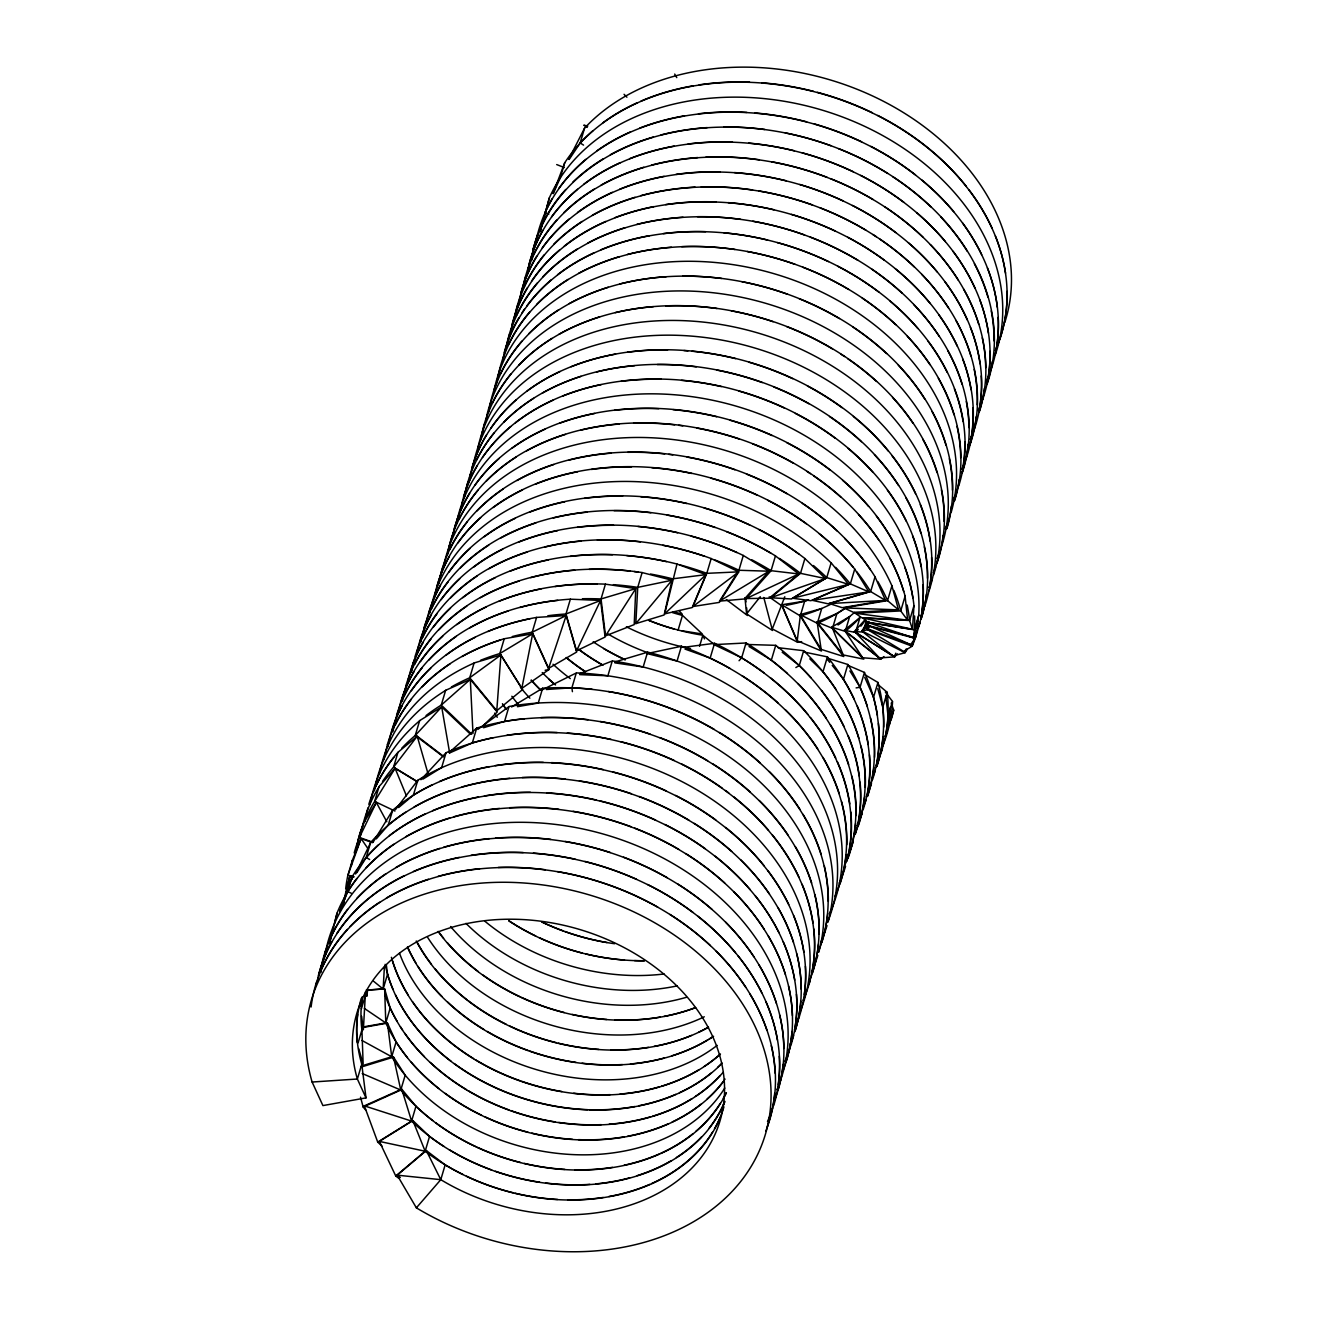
<?xml version="1.0" encoding="UTF-8"?>
<svg xmlns="http://www.w3.org/2000/svg" width="1317" height="1317" viewBox="0 0 1317 1317"><rect width="100%" height="100%" fill="white"/><g stroke="black" fill="none" stroke-linecap="round" stroke-linejoin="round"><path stroke-width="1.5" d="M321.2 972.111L321.381 966.168A236.714 179.458 16.5 0 1 325.612 950.43M366.933 990.647L366.752 996.343L367.624 990.384M635.815 623.632L637.741 587.366L642.12 572.566L672.032 580.237L664.13 614.973L635.815 623.632L672.032 580.237L637.741 587.366A236.714 179.458 16.5 0 0 613.426 584.666M890.259 707.18L889.321 724.943L893.7 710.143L891.197 703.048M365.5 991.75A189.368 143.569 16.5 0 0 365.286 995.718L363.36 1029.795L361.632 1016.296M384.383 966.991L383.148 989.034L367.394 990.088M452.389 536.842A236.714 179.458 16.5 0 1 690.816 411.546A236.714 179.458 16.5 0 1 913.965 605.705L912.5 629.345L866.421 622.068L863.211 617.969L909.586 620.505L912.5 629.345L863.211 617.969M496.772 710.719L469.725 677.761L500.921 654.961L522.602 689.532L496.772 710.719L500.921 654.961L474.12 662.961L469.725 677.761A236.714 179.458 16.5 0 0 451.418 686.964M532.216 259.729L532.957 249.901L537.352 235.101A236.714 179.458 16.5 0 1 816.063 124.605A236.714 179.458 16.5 0 1 991.421 368.431M891.411 713.863L886.621 732.696A236.714 179.458 16.5 0 1 885.057 736.269M804.671 601.128L781.771 604.766L800.292 615.928L821.446 651.01L797.213 640.753L800.292 615.928L804.671 601.128A189.368 143.569 16.5 0 0 808.556 599.992M325.233 955.434L325.776 951.368L321.381 966.168M536.052 243.184L537.352 235.101M480.557 660.311A236.714 179.458 16.5 0 1 499.867 653.545L532.661 633.757L548.926 669.596L521.812 688.396L532.661 633.757L504.246 638.745A236.714 179.458 16.5 0 0 387.28 744.796M329.415 943.285L337.02 913.175A236.714 179.458 16.5 0 1 626.563 825.282A236.714 179.458 16.5 0 1 782.742 1071.314M344.922 899.083L349.762 876.118L353.713 877.106M664.657 613.87L677.004 564.038L705.978 574.624L692.215 607.549L664.657 613.87L705.978 574.624L672.608 578.838A236.714 179.458 16.5 0 0 650.516 574.031M886.621 732.696L888.777 723.181M330.238 940.997L333.629 927.086M334.6 923.118L337.02 913.175M342.486 905.931L349.762 876.118L352.33 879.18M540.184 231.627L549.337 197.896A236.714 179.458 16.5 0 1 835.949 114.612A236.714 179.458 16.5 0 1 995.306 354.685M540.299 231.463L549.337 197.896M353.944 876.645L347.951 875.147L352.33 860.347L361.088 838.583L372.612 842.682M386.803 821.742L376.333 802.432L363.805 822.631L359.426 837.431A236.714 179.458 16.5 0 0 354.224 852.889M342.733 906.475L344.379 900.927M790.743 1045.961A236.714 179.458 16.5 0 0 638.827 813.198A236.714 179.458 16.5 0 0 352.133 876.776L347.754 891.576L339.737 911.545M999.669 339.671A236.714 179.458 16.5 0 0 854.305 104.932A236.714 179.458 16.5 0 0 564.73 162.748L560.334 177.565L553.255 193.698M794.875 1031.738A236.714 179.458 16.5 0 0 657.759 804.243A236.714 179.458 16.5 0 0 370.587 842.65L366.208 857.449L356.891 872.644M443.138 756.024L417.209 736.219L397.948 752.336L393.569 767.136A236.714 179.458 16.5 0 0 382.506 781.442M1004.756 322.55A236.714 179.458 16.5 0 0 871.92 95.664A236.714 179.458 16.5 0 0 584.55 128.161L580.171 142.96L569.125 159.505M376.3 838.88L388.252 825.084L392.631 810.284A236.714 179.458 16.5 0 1 676.559 796.127A236.714 179.458 16.5 0 1 799.007 1017.613M398.656 807.535L413.406 795.089L417.785 780.29A236.714 179.458 16.5 0 1 701.681 792.735A236.714 179.458 16.5 0 1 798.826 1014.913M361.451 1008.674L365.286 995.718M358.092 1042.866L361.928 1029.91A189.368 143.569 16.5 0 1 362.274 997.776M809.033 984.029A236.714 179.458 16.5 0 0 709.912 780.108A236.714 179.458 16.5 0 0 446.035 752.731L441.656 767.548L422.938 779.121M386.293 964.604L387.527 974.234L383.148 989.034L373.715 981.346M361.302 998.27A189.368 143.569 16.5 0 0 361.763 1064.218L357.368 1079.018L366.011 1097.884L322.912 1105.589L312.113 1082.031A236.714 179.458 16.5 0 1 545.172 885.271A236.714 179.458 16.5 0 1 761.308 1146.086A236.714 179.458 16.5 0 1 416.37 1207.837L397.207 1175.159L426.329 1150.564L445.162 1164.87A189.368 143.569 16.5 0 0 720.383 1117.293M407.463 1057.633A189.368 143.569 16.5 0 1 385.799 1022.914L390.194 1008.114L384.63 988.886L366.258 990.071M449.41 753.061L472.326 742.903L476.705 728.103A236.714 179.458 16.5 0 1 733.948 778.775A236.714 179.458 16.5 0 1 809.066 981.939M504.246 638.745L499.867 653.545L521.812 688.396M362.455 1065.651L391.709 1056.761L396.088 1041.961L387.445 1023.111L361.977 1027.672M483.537 727.725L504.576 721.42L508.955 706.603L477.808 729.437M536.595 617.41L532.216 632.209L548.613 668.345L576.665 652.047L566.178 615.533L536.595 617.41A236.714 179.458 16.5 0 0 387.972 746.657M360.512 1097.193L363.179 1107.054L400.78 1090.048L405.175 1075.248L393.553 1057.107L360.759 1067.198M377.732 1142.119L411.579 1121.096L415.958 1106.296L401.734 1089.143L364.348 1105.852L377.732 1142.119A236.714 179.458 16.5 0 0 382.095 1146.152M818.153 952.076A236.714 179.458 16.5 0 0 542.637 688.231L538.258 703.031L517.416 706.702M570.36 599.186L565.981 613.985L576.55 650.812L605.112 637.033L600.585 600.453L570.36 599.186A236.714 179.458 16.5 0 0 396.565 715.213M395.775 1176.032L425.161 1151.239L429.54 1136.439L412.863 1120.569L379.329 1141.395L395.775 1176.032A236.714 179.458 16.5 0 0 398.919 1178.386M605.425 584.155L601.046 598.955L605.54 635.848L634.201 624.604L635.782 588.6L605.425 584.155A236.714 179.458 16.5 0 0 398.442 711.098M416.37 1207.837L440.783 1179.67L445.162 1164.87M678.09 630.152L682.469 615.352L702.34 634.004L682.124 630.794M681.432 646.252L677.053 661.052L647.091 653.578L681.432 646.252A236.714 179.458 16.5 0 1 835.093 896.186M711.18 558.54L706.801 573.339L692.923 606.528L719.345 602.396L738.738 571.858L711.18 558.54A236.714 179.458 16.5 0 0 414.954 656.837M699.541 646.351L702.834 635.238A189.368 143.569 16.5 0 1 649.297 620.505M729.997 668.427A236.714 179.458 16.5 0 0 710.159 658.072L714.555 643.272L683.079 647.421M743.298 555.461L738.919 570.261L719.526 601.145L744.484 598.955L769.013 571.216L743.298 555.461A236.714 179.458 16.5 0 0 417.028 651.833M713.995 644.622L746.031 642.976L741.652 657.776L739.067 660.722M775.45 555.889L771.071 570.689L746.163 598.56L769.194 598.214L798.76 573.965L775.45 555.889A236.714 179.458 16.5 0 0 424.123 627.55M784.8 596.766L772.305 628.917L797.625 642.301A236.714 179.458 16.5 0 0 801.658 641.626M787.434 673.497A236.714 179.458 16.5 0 0 771.35 660.13L775.729 645.33L745.587 644.425M804.901 558.54L800.506 573.339L770.626 597.753L791.435 598.972L825.43 578.558L804.901 558.54A236.714 179.458 16.5 0 0 426.379 621.558M777.952 647.668L803.666 650.697L799.287 665.497L795.863 667.554M817.873 621.476L821.709 608.52L800.094 614.627L821.149 649.38L843.785 656.541L817.33 623.32L800.094 614.627M836.888 613.541L832.509 628.341L843.226 654.928L863.787 659.142L832.509 628.341L816.935 622.019L836.888 613.541A189.368 143.569 16.5 0 0 845.596 607.96A189.368 143.569 16.5 0 1 817.33 623.32L821.149 649.38M836.18 689.729A236.714 179.458 16.5 0 0 823.01 671.686L827.405 656.887L804.358 652.08M854.733 569.076L850.354 583.875L812.309 600.338L827.949 603.779L868.825 591.876L854.733 569.076A236.714 179.458 16.5 0 0 609.919 467.321A236.714 179.458 16.5 0 0 434.149 598.362M862.668 657.743L845.251 631.353L849.646 616.554L831.653 627.221L862.668 657.743L880.76 659.208A236.714 179.458 16.5 0 0 883.97 656.557M879.443 657.924L855.556 632.423L859.952 617.624L844.246 630.3L879.443 657.924L894.687 656.887A236.714 179.458 16.5 0 0 897.354 653.858M854.14 698.965A236.714 179.458 16.5 0 0 843.473 679.292L847.852 664.492L827.817 658.27M875.031 576.78L870.652 591.58L829.447 603.581L842.189 607.68L885.501 600.404L875.031 576.78A236.714 179.458 16.5 0 0 632.341 452.06A236.714 179.458 16.5 0 0 439.549 579.052M907.248 649.215A236.714 179.458 16.5 0 1 905.059 652.705L892.975 655.948L863.014 632.012L866.306 620.916M847.72 665.25L864.446 672.427L860.067 687.227A236.714 179.458 16.5 0 1 867.327 706.307M891.922 585.818L887.543 600.618L843.835 607.894L853.498 612.339L898.523 609.87L891.922 585.818A236.714 179.458 16.5 0 0 650.433 437.721A236.714 179.458 16.5 0 0 443.45 566.952M877.451 715.361A236.714 179.458 16.5 0 0 873.55 697.269L877.945 682.469L864.742 674.617M900.729 610.94L855.26 613.245L861.664 617.689L907.627 620.208L900.729 610.94L905.108 596.14A236.714 179.458 16.5 0 0 673.086 424.469A236.714 179.458 16.5 0 0 448.636 548.646M895.774 653.183L894.687 656.887L855.556 632.423L844.246 630.3M883.691 727.116A236.714 179.458 16.5 0 0 882.834 707.147L887.23 692.33L877.813 684.396M913.965 605.705L909.586 620.505A236.714 179.458 16.5 0 0 907.166 605.079M906.162 649.001L905.059 652.705L861.878 630.958L868.101 621.344M886.242 732.482A236.714 179.458 16.5 0 0 888.07 716.168L892.449 701.368L885.337 692.1M916.55 631.403L912.154 646.203L903.594 651.405L867.854 629.756L861.878 630.958M461.674 504.51A236.714 179.458 16.5 0 1 731.231 388.795A236.714 179.458 16.5 0 1 919.826 623.023L915.447 637.823L910.673 644.655L866.701 628.489L868.891 623.287M548.613 668.345L566.178 615.533L532.216 632.209A236.714 179.458 16.5 0 0 512.297 636.555M347.951 875.147L361.088 838.583L367.871 848.494M339.687 911.43L352.133 876.776M553.074 193.336L564.73 162.748M917.537 628.439L919.826 623.023M576.55 650.812L600.585 600.453L565.981 613.985A236.714 179.458 16.5 0 0 547.823 615.747M355.557 874.011L370.587 842.65M376.333 802.432L359.426 837.431L372.974 842.287M568.779 159.176L584.55 128.161M373.386 841.728L392.631 810.284M605.54 635.848L635.782 588.6L601.046 598.955A236.714 179.458 16.5 0 0 582.394 598.741M395.462 809.642L417.785 780.29M763.778 597.457L772.47 630.464L746.574 613.92L760.271 596.7M892.975 655.948L854.223 631.65L864.759 620.109M420.93 779.713L446.035 752.731M481.594 727.264L497.2 712.02L470.317 679.374L445.64 690.306L441.261 705.105A236.714 179.458 16.5 0 0 426.033 715.592M449.179 752.484L476.705 728.103M866.701 628.489L869.632 625.97L915.447 637.823A236.714 179.458 16.5 0 0 918.295 620.422M692.923 606.528L738.738 571.858L706.801 573.339A236.714 179.458 16.5 0 0 680.148 564.927M511.572 706.982L542.637 688.231M719.526 601.145L769.013 571.216L738.919 570.261A236.714 179.458 16.5 0 0 714.374 559.774M792.521 598.231L826.747 577.603L831.142 562.803L848.609 584.386L810.893 600.7L792.521 598.231L848.609 584.386L826.747 577.603A236.714 179.458 16.5 0 0 813.445 565.536M542.374 689.762L576.286 672.987L571.907 687.787L572.418 691.672M746.163 598.56L798.76 573.965L771.071 570.689A236.714 179.458 16.5 0 0 751.694 559.725M579.48 673.81L612.257 661.002L607.878 675.802L579.678 674.617M770.626 597.753L825.43 578.558L800.506 573.339A236.714 179.458 16.5 0 0 779.384 558.441M614.759 661.99L647.569 652.211L643.173 667.011L614.858 662.863M362.076 1027.128L385.799 1022.914L384.63 988.886M545.139 670.254L548.926 669.596M856.099 687.902L860.067 687.227L849.926 670.962M812.309 600.338L868.825 591.876L850.354 583.875A236.714 179.458 16.5 0 0 835.62 567.364M546.308 689.499L571.907 687.787A236.714 179.458 16.5 0 1 592.123 689.285M312.113 1082.031L357.368 1079.018A189.368 143.569 16.5 0 1 543.839 921.62A189.368 143.569 16.5 0 1 716.744 1130.282A189.368 143.569 16.5 0 1 440.783 1179.67L397.207 1175.159L400.335 1177.53M829.447 603.581L885.501 600.404L870.652 591.58A236.714 179.458 16.5 0 0 856.741 571.71M843.835 607.894L898.523 609.87L887.543 600.618A236.714 179.458 16.5 0 0 877.83 581.571M854.223 631.65L863.014 632.012M855.26 613.245L907.627 620.208L905.108 596.14M867.952 622.513L914.426 629.839L918.805 615.039L913.405 637.856L868.018 625.97L867.952 622.513L913.405 637.856L914.426 629.839A236.714 179.458 16.5 0 0 914.607 615.977M379.329 1141.395L425.161 1151.239A189.368 143.569 16.5 0 0 462.86 1174.451M587.777 126.103L583.81 125.164L587.25 127.403M673.003 611.664L682.19 614.101L679.407 611.072M831.653 627.221L845.251 631.353L880.76 659.208M364.348 1105.852L411.579 1121.096A189.368 143.569 16.5 0 0 443.928 1146.399M684.988 649.067L710.159 658.072M548.794 214.161L544.942 212.695A236.714 179.458 16.5 0 1 552.152 198.702M556.696 164.576L564.351 167.555M362.224 1073.52L400.78 1090.048A189.368 143.569 16.5 0 0 432.651 1120.471M869.632 625.97L910.673 644.655M715.839 645.495L741.652 657.776A236.714 179.458 16.5 0 1 763.926 672.789M394.935 811.058L374.67 801.411L379.049 786.611L395.084 768.288L417.226 781.755M351.441 893.321L347.754 891.576A236.714 179.458 16.5 0 1 356.874 878.488M361.895 1040.43L391.709 1056.761A189.368 143.569 16.5 0 0 561.651 1153.807A189.368 143.569 16.5 0 0 724.778 1088.056M369.649 859.524L366.208 857.449A236.714 179.458 16.5 0 1 378.539 844.757M417.621 781.755L393.569 767.136L417.209 736.219L427.976 773.491M749.027 646.532L771.35 660.13M583.546 145.117L580.171 142.96A236.714 179.458 16.5 0 1 593.029 130.613M364.414 1008.46L385.799 1022.914M769.144 596.897L782.051 606.018L797.625 642.301M726.342 599.597L747.43 615.5L746.607 607.73M443.5 756.863L415.267 735.446L419.646 720.629L441.705 706.916L470.515 734.293M782.183 652.244L799.287 665.497A236.714 179.458 16.5 0 1 810.943 677.646M715.032 645.165L702.834 635.238L704.463 638.877M471.634 734.178L441.261 705.105L470.317 679.374L472.984 733.553M809.79 658.829L823.01 671.686M624.06 94.281L626.908 97.211M827.241 659.257L829.743 662.336M832.245 665.414L843.473 679.292M816.935 622.019L843.226 654.928M674.699 74.065L676.773 77.621M426.329 1150.564L440.783 1179.67M864.709 677.267L873.55 697.269M781.771 604.766L797.213 640.753M406.443 795.847L395.084 768.288L374.67 801.411A236.714 179.458 16.5 0 0 366.834 815.882M412.863 1120.569L425.161 1151.239M401.734 1089.143L411.579 1121.096M358.652 1048.562L363.146 1063.938L361.928 1029.91M877.764 688.626L882.834 707.147M393.553 1057.107L400.78 1090.048M449.624 752.83L441.705 706.916L415.267 735.446A236.714 179.458 16.5 0 0 401.767 748.237M387.445 1023.111L391.709 1056.761M361.763 1064.218L366.011 1097.884M885.798 696.117L888.07 716.168M745.587 598.033L745.998 601.918M744.961 597.671L746.574 613.92M817.841 955.352A236.714 179.458 16.5 0 1 811.47 972.242M360.512 835.735A236.714 179.458 16.5 0 1 379.23 786.479M509.136 706.488A236.714 179.458 16.5 0 1 742.689 766.84A236.714 179.458 16.5 0 1 818.73 952.323M704.282 1016.79A189.368 143.569 16.5 0 1 427.597 937.325M368.826 804.275A236.714 179.458 16.5 0 1 397.948 752.336M695.294 1007.719A189.368 143.569 16.5 0 1 438.084 931.432M374.374 790.776A236.714 179.458 16.5 0 1 445.887 690.24M612.504 660.953A236.714 179.458 16.5 0 1 827.586 922.229M677.251 985.873A189.368 143.569 16.5 0 1 465.971 923.349M647.816 652.178A236.714 179.458 16.5 0 1 829.908 912.763M379.345 774.034A236.714 179.458 16.5 0 1 474.367 662.928M664.13 973.971A189.368 143.569 16.5 0 1 484.952 921.291M438.709 583.661A236.714 179.458 16.5 0 1 443.154 566.195M450.068 549.024A236.714 179.458 16.5 0 1 467.436 521.68M476.935 510.947A236.714 179.458 16.5 0 1 503.259 488.986M517.005 480.54A236.714 179.458 16.5 0 1 553.766 464.539M569.273 460.061A236.714 179.458 16.5 0 1 611.302 453.163M627.797 452.324A236.714 179.458 16.5 0 1 664.706 453.888M668.773 454.349A236.714 179.458 16.5 0 1 672.855 454.859M687.128 457.098A236.714 179.458 16.5 0 1 734.886 469.757M746.541 474.12A236.714 179.458 16.5 0 1 786.891 493.694M802.333 503.341A236.714 179.458 16.5 0 1 837.414 531.212M844.757 538.439A236.714 179.458 16.5 0 1 870.356 569.685M529.862 698.191A189.368 143.569 16.5 0 1 520.478 687.342M893.881 590.444A236.714 179.458 16.5 0 1 900.729 610.726M437.178 585.884A236.714 179.458 16.5 0 1 449.426 556.367M458.003 542.867A236.714 179.458 16.5 0 1 480.639 517.746M493.266 507.506A236.714 179.458 16.5 0 1 522.47 489.973M535.361 484.244A236.714 179.458 16.5 0 1 577.587 471.782M591.448 469.461A236.714 179.458 16.5 0 1 631.567 466.86M651.866 467.716A236.714 179.458 16.5 0 1 691.705 473.462M711.196 478.269A236.714 179.458 16.5 0 1 756.781 494.978M767.893 500.361A236.714 179.458 16.5 0 1 806.251 523.722M819.256 533.731A236.714 179.458 16.5 0 1 852.823 566.87M506.271 709.419A189.368 143.569 16.5 0 1 502.896 704.529M518.091 704.216A189.368 143.569 16.5 0 1 511.836 696.249M364.974 821.561A236.714 179.458 16.5 0 1 367.953 807.914M375.674 786.71A236.714 179.458 16.5 0 1 393.734 757.505M608.438 691.491A236.714 179.458 16.5 0 1 714.209 729.355M719.428 732.482A236.714 179.458 16.5 0 1 760.238 762.922M769.243 771.482A236.714 179.458 16.5 0 1 799.863 809.214M803.024 814.318A236.714 179.458 16.5 0 1 821.166 854.289M824.327 865.944A236.714 179.458 16.5 0 1 828.344 901.371M827.751 913.307A236.714 179.458 16.5 0 1 821.759 942.593M695.672 1007.538A189.368 143.569 16.5 0 1 664.081 1016.395M660.163 1017.103A189.368 143.569 16.5 0 1 614.776 1019.934M606.742 1019.473A189.368 143.569 16.5 0 1 572.204 1014.419M564.236 1012.526A189.368 143.569 16.5 0 1 521.499 997.397M519.672 996.541A189.368 143.569 16.5 0 1 483.043 975.074M478.301 971.567A189.368 143.569 16.5 0 1 447.434 942.807M443.599 938.231A189.368 143.569 16.5 0 1 438.462 931.563M827.027 925.571A236.714 179.458 16.5 0 1 820.656 942.462M369.912 804.753A236.714 179.458 16.5 0 1 419.876 720.547M576.517 672.905A236.714 179.458 16.5 0 1 828.113 921.834M686.585 997.249A189.368 143.569 16.5 0 1 450.562 926.526M644.392 960.719A189.368 143.569 16.5 0 1 508.708 920.797M402.426 700.973A236.714 179.458 16.5 0 1 406.229 685.433M414.625 664.459A236.714 179.458 16.5 0 1 431.021 638.926M439.071 629.674A236.714 179.458 16.5 0 1 466.761 606.182M480.475 597.704A236.714 179.458 16.5 0 1 519.096 581.044M530.718 577.653A236.714 179.458 16.5 0 1 574.689 570.195M589.111 569.388A236.714 179.458 16.5 0 1 630.119 571.068M634.201 571.545A236.714 179.458 16.5 0 1 638.284 572.072M841.431 698.257A236.714 179.458 16.5 0 1 858.947 738.327M861.038 746.097A236.714 179.458 16.5 0 1 865.318 787.385M864.578 797.295A236.714 179.458 16.5 0 1 858.108 826.45M407.99 680.445A236.714 179.458 16.5 0 1 677.004 564.038M827.405 656.887A236.714 179.458 16.5 0 1 863.129 809.708M853.103 842.205A236.714 179.458 16.5 0 1 847.835 855.145M401.323 701.023A236.714 179.458 16.5 0 1 413.999 671.736M420.419 661.611A236.714 179.458 16.5 0 1 442.742 636.193M456.851 624.604A236.714 179.458 16.5 0 1 486.055 607.071M498.945 601.342A236.714 179.458 16.5 0 1 541.155 588.897M555.033 586.559A236.714 179.458 16.5 0 1 597.177 583.974M821.594 690.437A236.714 179.458 16.5 0 1 844.032 726.507M848.148 735.66A236.714 179.458 16.5 0 1 859.342 776.059M860.067 782.133A236.714 179.458 16.5 0 1 858.404 822.401M405.718 686.206A236.714 179.458 16.5 0 1 642.12 572.566M803.666 650.697A236.714 179.458 16.5 0 1 854.585 834.994M429.77 613.162A236.714 179.458 16.5 0 1 590.856 483.537A236.714 179.458 16.5 0 1 831.241 563.001M892.547 701.566A236.714 179.458 16.5 0 1 882.16 747.299M497.25 717.288A189.368 143.569 16.5 0 1 494.632 713.139M893.7 710.143A236.714 179.458 16.5 0 1 891.082 719.955M505.991 708.908A189.368 143.569 16.5 0 1 502.435 703.755M871.508 783.533A236.714 179.458 16.5 0 1 866.224 796.472M419.728 642.35A236.714 179.458 16.5 0 1 431.416 614.792M441.162 599.663A236.714 179.458 16.5 0 1 459.682 578.887M473.61 567.166A236.714 179.458 16.5 0 1 502.666 549.288M519.227 541.929A236.714 179.458 16.5 0 1 557.618 530.619M577.455 527.36A236.714 179.458 16.5 0 1 613.557 525.285M637.922 526.487A236.714 179.458 16.5 0 1 677.613 532.759M691.244 536.167A236.714 179.458 16.5 0 1 736.894 552.564M878.472 723.461A236.714 179.458 16.5 0 1 876.809 763.745M875.212 770.659A236.714 179.458 16.5 0 1 872.99 776.339M877.945 682.469A236.714 179.458 16.5 0 1 876.562 766.807M392.927 731.626A236.714 179.458 16.5 0 1 397.191 714.094M403.907 696.858A236.714 179.458 16.5 0 1 422.197 667.768M428.898 660.047A236.714 179.458 16.5 0 1 456.34 636.374M469.971 627.814A236.714 179.458 16.5 0 1 508.411 610.907M519.985 607.466A236.714 179.458 16.5 0 1 557.766 600.354M797.937 683.49A236.714 179.458 16.5 0 1 826.105 717.946M830.401 724.729A236.714 179.458 16.5 0 1 848.675 764.535M851.918 776.174A236.714 179.458 16.5 0 1 856.083 815.536M855.622 823.487A236.714 179.458 16.5 0 1 847.885 858.569M775.729 645.33A236.714 179.458 16.5 0 1 855.408 834.023M355.952 850.667A236.714 179.458 16.5 0 1 361.434 829.233M504.576 721.42A236.714 179.458 16.5 0 1 524.495 718.703M540.908 717.6A236.714 179.458 16.5 0 1 588.008 719.691M600.239 721.469A236.714 179.458 16.5 0 1 650.121 734.079M659.883 737.602A236.714 179.458 16.5 0 1 707.624 760.699M712.81 763.876A236.714 179.458 16.5 0 1 750.213 791.961M759.283 800.506A236.714 179.458 16.5 0 1 787.846 834.698M795.336 846.584A236.714 179.458 16.5 0 1 811.651 882.933M814.91 894.572A236.714 179.458 16.5 0 1 819.158 933.951M818.532 943.877A236.714 179.458 16.5 0 1 812.391 973.115M707.772 1027.556A189.368 143.569 16.5 0 1 698.734 1032.182M691.441 1035.425A189.368 143.569 16.5 0 1 654.236 1046.357M648.408 1047.361A189.368 143.569 16.5 0 1 610.89 1049.912M598.856 1049.402A189.368 143.569 16.5 0 1 558.309 1043.163M556.334 1042.669A189.368 143.569 16.5 0 1 509.827 1026.042M506.189 1024.264A189.368 143.569 16.5 0 1 468.572 1000.953M466.959 999.718A189.368 143.569 16.5 0 1 435.351 969.147M431.433 964.209A189.368 143.569 16.5 0 1 416.847 941.671M772.569 1108.486A236.714 179.458 16.5 0 1 767.498 1121.508M318.418 975.436A236.714 179.458 16.5 0 1 331.654 942.017M336.806 933.49A236.714 179.458 16.5 0 1 404.352 875.657M413.472 871.459A236.714 179.458 16.5 0 1 459.238 857.383M471.091 855.309A236.714 179.458 16.5 0 1 523.228 852.543M533.401 853.12A236.714 179.458 16.5 0 1 575.134 859.161M584.913 861.433A236.714 179.458 16.5 0 1 636.49 879.246M647.668 884.53A236.714 179.458 16.5 0 1 692.989 912.434M697.862 916.188A236.714 179.458 16.5 0 1 735.495 952.718M738.014 955.829A236.714 179.458 16.5 0 1 761.703 992.672M765.951 1001.809A236.714 179.458 16.5 0 1 777.425 1040.134M779.285 1056.3A236.714 179.458 16.5 0 1 778.182 1084.533M724.465 1102.131A189.368 143.569 16.5 0 1 709.205 1128.011M701.401 1137.048A189.368 143.569 16.5 0 1 676.395 1157.528M671.258 1160.656A189.368 143.569 16.5 0 1 637.28 1175.604M629.658 1177.842A189.368 143.569 16.5 0 1 595.975 1183.868M589.868 1184.362A189.368 143.569 16.5 0 1 545.567 1182.979M539.608 1182.156A189.368 143.569 16.5 0 1 495.422 1171.274M491.653 1169.94A189.368 143.569 16.5 0 1 449.245 1149.692M361.105 1006.55A189.368 143.569 16.5 0 1 362.274 996.673M325.019 952.751A236.714 179.458 16.5 0 1 611.648 853.12A236.714 179.458 16.5 0 1 774.166 1101.325M726.408 1092.731A189.368 143.569 16.5 0 1 415.958 1106.296M365.747 1110.083A236.714 179.458 16.5 0 1 363.179 1107.054M330.04 938.906A236.714 179.458 16.5 0 1 347.556 909.356M356.792 898.457A236.714 179.458 16.5 0 1 385.799 873.813M396.038 867.393A236.714 179.458 16.5 0 1 439.927 848.346M443.78 847.193A236.714 179.458 16.5 0 1 489.43 838.583M495.571 838.056A236.714 179.458 16.5 0 1 550.852 839.39M565.125 841.431A236.714 179.458 16.5 0 1 610.314 852.511M623.567 857.169A236.714 179.458 16.5 0 1 667.209 877.682M677.662 883.937A236.714 179.458 16.5 0 1 712.003 909.372M725.634 922.147A236.714 179.458 16.5 0 1 753.834 956.669M759.152 965.163A236.714 179.458 16.5 0 1 776.421 1003.406M779.648 1015.028A236.714 179.458 16.5 0 1 783.813 1048.48M783.088 1064.399A236.714 179.458 16.5 0 1 778.018 1089.785M726.079 1092.978A189.368 143.569 16.5 0 1 723.313 1098.263M720.267 1103.399A189.368 143.569 16.5 0 1 695.985 1131.204M693.038 1133.641A189.368 143.569 16.5 0 1 660.788 1153.28M659.01 1154.071A189.368 143.569 16.5 0 1 624.225 1165.199M612.438 1167.356A189.368 143.569 16.5 0 1 574.887 1169.809M564.878 1169.397A189.368 143.569 16.5 0 1 524.314 1163.405M520.429 1162.45A189.368 143.569 16.5 0 1 477.495 1147.37M475.733 1146.564A189.368 143.569 16.5 0 1 435.845 1122.874M325.694 951.17A236.714 179.458 16.5 0 1 609.442 835.867A236.714 179.458 16.5 0 1 776.865 1089.719M789.871 1048.48A236.714 179.458 16.5 0 1 784.8 1061.486M389.371 835.62A236.714 179.458 16.5 0 1 425.259 813.906M432.635 810.663A236.714 179.458 16.5 0 1 478.499 796.983M484.409 795.929A236.714 179.458 16.5 0 1 530.405 792.291M546.637 792.818A236.714 179.458 16.5 0 1 596.354 800.012M600.256 800.934A236.714 179.458 16.5 0 1 655.668 820.079M664.97 824.508A236.714 179.458 16.5 0 1 705.303 848.757M715.164 856.182A236.714 179.458 16.5 0 1 750.196 889.633M755.316 895.807A236.714 179.458 16.5 0 1 779.005 932.666M783.253 941.787A236.714 179.458 16.5 0 1 794.727 980.111M796.439 994.269A236.714 179.458 16.5 0 1 795.172 1026.552M720.037 1075.594A189.368 143.569 16.5 0 1 695.425 1096.386M691.952 1098.608A189.368 143.569 16.5 0 1 652.573 1116.223M650.713 1116.767A189.368 143.569 16.5 0 1 609.195 1124.191M601.26 1124.652A189.368 143.569 16.5 0 1 558.836 1122.43M554.967 1121.854A189.368 143.569 16.5 0 1 510.881 1110.61M508.955 1109.918A189.368 143.569 16.5 0 1 468.259 1090.706M466.547 1089.686A189.368 143.569 16.5 0 1 430.33 1062.457M424.436 1056.728A189.368 143.569 16.5 0 1 404.796 1033.285M402.558 1030.026A189.368 143.569 16.5 0 1 400.434 1026.75M397.257 1021.548A189.368 143.569 16.5 0 1 384.86 994.5M793.591 1035.606A236.714 179.458 16.5 0 1 789.97 1044.891M721.716 1063.642A189.368 143.569 16.5 0 1 534.208 1101.687A189.368 143.569 16.5 0 1 387.527 974.234M366.175 867.64A236.714 179.458 16.5 0 1 393.75 844.263M405.685 836.789A236.714 179.458 16.5 0 1 449.755 817.956M453.641 816.82A236.714 179.458 16.5 0 1 499.39 808.44M509.646 807.7A236.714 179.458 16.5 0 1 558.803 809.297M573.093 811.305A236.714 179.458 16.5 0 1 630.81 826.632M634.679 828.097A236.714 179.458 16.5 0 1 678.782 849.35M685.729 853.564A236.714 179.458 16.5 0 1 724.729 882.999M733.717 891.576A236.714 179.458 16.5 0 1 764.239 929.341M768.404 936.173A236.714 179.458 16.5 0 1 785.409 974.448M788.554 986.087A236.714 179.458 16.5 0 1 792.39 1015.522M791.994 1031.474A236.714 179.458 16.5 0 1 785.739 1062.72M725.058 1079.084A189.368 143.569 16.5 0 1 707.114 1099.02M700.99 1104.189A189.368 143.569 16.5 0 1 672.246 1121.952M668.559 1123.648A189.368 143.569 16.5 0 1 627.797 1136.192M623.863 1136.9A189.368 143.569 16.5 0 1 578.459 1139.633M572.434 1139.32A189.368 143.569 16.5 0 1 531.887 1133.13M527.919 1132.143A189.368 143.569 16.5 0 1 485.216 1116.931M481.561 1115.203A189.368 143.569 16.5 0 1 445.228 1093.39M438.857 1088.55A189.368 143.569 16.5 0 1 411.283 1062.226M723.132 1072.318A189.368 143.569 16.5 0 1 547.016 1120.652A189.368 143.569 16.5 0 1 390.194 1008.114M345.68 888.86A236.714 179.458 16.5 0 1 347.853 875.328M717.172 1045.385A189.368 143.569 16.5 0 1 538.077 1070.112A189.368 143.569 16.5 0 1 399.479 953.179M351.244 866.092A236.714 179.458 16.5 0 1 352.33 860.347M713.6 1036.281A189.368 143.569 16.5 0 1 407.891 948.141M456.094 525.022A236.714 179.458 16.5 0 1 708.497 399.43A236.714 179.458 16.5 0 1 918.723 615.22M570.31 678.617A189.368 143.569 16.5 0 1 553.008 664.229M585.588 671.703A189.368 143.569 16.5 0 1 566.31 657.479M460.489 510.222A236.714 179.458 16.5 0 1 461.246 506.403M915.15 638.63A236.714 179.458 16.5 0 1 912.154 646.203L867.854 629.756A189.368 143.569 16.5 0 0 869.335 626.102M463.551 497.019A236.714 179.458 16.5 0 1 477.083 465.889M482.466 457.46A236.714 179.458 16.5 0 1 510.733 426.576M515.49 422.741A236.714 179.458 16.5 0 1 553.436 400.006M562.754 396.055A236.714 179.458 16.5 0 1 601.211 384.613M621.048 381.337A236.714 179.458 16.5 0 1 661.233 379.247M681.564 380.366A236.714 179.458 16.5 0 1 721.321 386.589M738.821 391.067A236.714 179.458 16.5 0 1 784.306 408.007M795.386 413.439A236.714 179.458 16.5 0 1 835.225 438.232M848.066 448.389A236.714 179.458 16.5 0 1 873.006 472.441M887.395 490.138A236.714 179.458 16.5 0 1 906.211 521.186M912.566 535.871A236.714 179.458 16.5 0 1 921.044 566.524M923.069 584.699A236.714 179.458 16.5 0 1 921.67 612.8M584.682 671.357A189.368 143.569 16.5 0 1 566.343 657.792M602.939 665.069A189.368 143.569 16.5 0 1 578.854 649.363M920.204 621.904A236.714 179.458 16.5 0 1 918.097 627.649M464.621 496.213A236.714 179.458 16.5 0 1 467.947 482.22M469.807 476.375A236.714 179.458 16.5 0 1 750.723 378.506A236.714 179.458 16.5 0 1 921.472 618.019M924.254 607.384A236.714 179.458 16.5 0 1 920.599 616.866M471.996 467.7A236.714 179.458 16.5 0 1 486.549 434.84M490.895 428.124A236.714 179.458 16.5 0 1 516.116 399.874M527.179 390.935A236.714 179.458 16.5 0 1 560.038 371.509M571.183 366.719A236.714 179.458 16.5 0 1 615.533 354.141M627.468 352.265A236.714 179.458 16.5 0 1 667.653 349.894M683.885 350.552A236.714 179.458 16.5 0 1 687.968 350.865M692.034 351.227A236.714 179.458 16.5 0 1 735.61 358.636M749.192 362.29A236.714 179.458 16.5 0 1 792.735 378.687M807.436 386.013A236.714 179.458 16.5 0 1 842.007 407.677M853.367 416.452A236.714 179.458 16.5 0 1 888.251 451.04M892.119 455.896A236.714 179.458 16.5 0 1 915.513 493.677M920.287 504.691A236.714 179.458 16.5 0 1 930.131 541.238M931.58 557.387A236.714 179.458 16.5 0 1 929.44 587.53M865.681 619.665A189.368 143.569 16.5 0 1 860.841 626.201M858.256 629.361A189.368 143.569 16.5 0 1 855.556 632.423M625.229 659.866A189.368 143.569 16.5 0 1 603.499 648.524M860.429 616.965A189.368 143.569 16.5 0 1 845.251 631.353M652.343 654.335A189.368 143.569 16.5 0 1 607.68 633.823M472.754 467.568A236.714 179.458 16.5 0 1 746.887 345.762A236.714 179.458 16.5 0 1 929.094 590.74M464.078 498.567A236.714 179.458 16.5 0 1 470.745 473.412M476.458 460.176A236.714 179.458 16.5 0 1 494.089 432.947M503.703 422.296A236.714 179.458 16.5 0 1 533.599 398.327M542.291 393.125A236.714 179.458 16.5 0 1 581.011 376.366M596.585 371.97A236.714 179.458 16.5 0 1 634.629 365.665M657.315 364.546A236.714 179.458 16.5 0 1 696.249 366.834M716.613 370.077A236.714 179.458 16.5 0 1 762.28 382.589M773.902 387.017A236.714 179.458 16.5 0 1 808.836 403.759M829.496 416.518A236.714 179.458 16.5 0 1 861.351 441.705M874.472 454.777A236.714 179.458 16.5 0 1 898.54 485.496M905.981 497.925A236.714 179.458 16.5 0 1 920.896 533.286M924.336 546.884A236.714 179.458 16.5 0 1 927.464 578.278M926.444 594.148A236.714 179.458 16.5 0 1 920.945 619.352M869.006 621.657A189.368 143.569 16.5 0 1 865.137 628.637M602.593 665.101A189.368 143.569 16.5 0 1 579.003 649.742M625.032 659.57A189.368 143.569 16.5 0 1 593.177 641.823M469.543 478.005A236.714 179.458 16.5 0 1 746.344 361.302A236.714 179.458 16.5 0 1 924.699 606.478M447.27 555.478A236.714 179.458 16.5 0 1 453.542 532.233M459.221 518.997A236.714 179.458 16.5 0 1 478.087 490.154M486.368 481.051A236.714 179.458 16.5 0 1 516.215 457.032M526.668 450.826A236.714 179.458 16.5 0 1 565.47 434.396M581.093 430.099A236.714 179.458 16.5 0 1 619.188 424.041M633.592 423.218A236.714 179.458 16.5 0 1 674.666 424.831M678.749 425.309A236.714 179.458 16.5 0 1 682.815 425.835M697.088 428.14A236.714 179.458 16.5 0 1 738.919 438.94M752.567 443.862A236.714 179.458 16.5 0 1 793.163 463.09M807.041 471.486A236.714 179.458 16.5 0 1 810.399 473.692M813.725 475.947A236.714 179.458 16.5 0 1 840.872 497.184M858.503 514.519A236.714 179.458 16.5 0 1 878.571 539.723M889.979 558.474A236.714 179.458 16.5 0 1 903.709 591.498M540.694 690.207A189.368 143.569 16.5 0 1 531.08 680.148M555.576 684.939A189.368 143.569 16.5 0 1 542.242 672.575M854.453 612.471A189.368 143.569 16.5 0 1 838.007 624.982M690.536 648.54A189.368 143.569 16.5 0 1 626.382 626.81M931.926 579.875A236.714 179.458 16.5 0 1 928.946 587.448M477.643 449.015A236.714 179.458 16.5 0 1 752.814 331.522A236.714 179.458 16.5 0 1 933.588 574.953M935.597 567.001A236.714 179.458 16.5 0 1 933.325 572.648M481.792 435.45A236.714 179.458 16.5 0 1 484.722 423.465M485.924 419.563A236.714 179.458 16.5 0 1 768.799 320.163A236.714 179.458 16.5 0 1 936.98 563.149M453.904 530.241A236.714 179.458 16.5 0 1 469.56 493.431M475.058 485.068A236.714 179.458 16.5 0 1 499.127 458.464M511.869 448.307A236.714 179.458 16.5 0 1 544.876 429.26M559.923 423.136A236.714 179.458 16.5 0 1 594.625 413.489M614.512 410.344A236.714 179.458 16.5 0 1 658.78 408.698M673.02 409.636A236.714 179.458 16.5 0 1 716.678 416.748M730.277 420.321A236.714 179.458 16.5 0 1 772.009 435.565M786.825 442.71A236.714 179.458 16.5 0 1 829.973 469.971M842.6 480.277A236.714 179.458 16.5 0 1 868.594 506.436M876.398 516.116A236.714 179.458 16.5 0 1 898.54 552.267M904.713 566.985A236.714 179.458 16.5 0 1 912.829 597.803M554.671 684.412A189.368 143.569 16.5 0 1 548.629 679.029M480.771 439.73A236.714 179.458 16.5 0 1 487.438 414.575M492.262 403.2A236.714 179.458 16.5 0 1 510.782 374.11M518.947 364.924A236.714 179.458 16.5 0 1 551.988 338.403M558.984 334.288A236.714 179.458 16.5 0 1 599.614 316.92M615.253 312.639A236.714 179.458 16.5 0 1 653.364 306.647M665.711 305.906A236.714 179.458 16.5 0 1 717.024 308.524M731.281 310.845A236.714 179.458 16.5 0 1 773.095 321.71M786.743 326.632A236.714 179.458 16.5 0 1 832.558 348.989M841.168 354.339A236.714 179.458 16.5 0 1 844.526 356.545M847.852 358.8A236.714 179.458 16.5 0 1 876.496 381.453M892.547 397.421A236.714 179.458 16.5 0 1 912.911 423.152M922.674 439.088A236.714 179.458 16.5 0 1 936.996 472.507M941.408 489.973A236.714 179.458 16.5 0 1 944.124 521.433M943.137 535.295A236.714 179.458 16.5 0 1 936.996 562.441M674.139 629.065A189.368 143.569 16.5 0 1 648.672 620.406M831.9 603.696A189.368 143.569 16.5 0 1 800.292 615.928M682.222 615.368A189.368 143.569 16.5 0 1 672.345 612.553M939.976 550.95A236.714 179.458 16.5 0 1 936.963 558.507M486.846 415.398A236.714 179.458 16.5 0 1 763.959 302.811A236.714 179.458 16.5 0 1 941.77 545.715M540.019 689.318A189.368 143.569 16.5 0 1 531.475 680.346M947.516 523.228A236.714 179.458 16.5 0 1 945.211 528.874M494.303 389.239A236.714 179.458 16.5 0 1 767.548 271.878A236.714 179.458 16.5 0 1 951.121 512.494M498.435 375.674A236.714 179.458 16.5 0 1 500.312 367.673M502.65 359.804A236.714 179.458 16.5 0 1 783.533 260.453A236.714 179.458 16.5 0 1 954.595 500.707M489.792 407.315A236.714 179.458 16.5 0 1 491.06 401.29M494.402 389.437A236.714 179.458 16.5 0 1 773.984 289.674A236.714 179.458 16.5 0 1 946.939 528.38M496.921 382.819A236.714 179.458 16.5 0 1 504.543 353.779M508.592 344.313A236.714 179.458 16.5 0 1 529.648 312.063M536.595 304.49A236.714 179.458 16.5 0 1 568.121 279.385M578.673 273.277A236.714 179.458 16.5 0 1 619.517 256.634M627.32 254.494A236.714 179.458 16.5 0 1 671.407 247.267M681.696 246.658A236.714 179.458 16.5 0 1 735.034 249.473M747.266 251.481A236.714 179.458 16.5 0 1 794.974 264.305M802.761 267.186A236.714 179.458 16.5 0 1 848.625 289.444M862.273 298.103A236.714 179.458 16.5 0 1 895.692 324.673M907.347 336.312A236.714 179.458 16.5 0 1 929.95 364.661M938.33 378.292A236.714 179.458 16.5 0 1 953.985 414.756M957.031 426.412A236.714 179.458 16.5 0 1 960.686 457.74M959.188 479.536A236.714 179.458 16.5 0 1 954.282 500.839M502.682 360.315A236.714 179.458 16.5 0 1 777.738 242.674A236.714 179.458 16.5 0 1 958.677 486.039M488.772 411.777A236.714 179.458 16.5 0 1 495.818 384.696M500.658 373.337A236.714 179.458 16.5 0 1 521.878 341.169M528.874 333.629A236.714 179.458 16.5 0 1 558.836 309.709M569.339 303.536A236.714 179.458 16.5 0 1 608.24 287.238M619.928 283.945A236.714 179.458 16.5 0 1 666.122 276.735M682.667 276.126A236.714 179.458 16.5 0 1 721.601 278.463M741.981 281.723A236.714 179.458 16.5 0 1 787.632 294.3M799.238 298.745A236.714 179.458 16.5 0 1 839.423 318.582M853.12 327.192A236.714 179.458 16.5 0 1 886.571 353.549M898.293 365.155A236.714 179.458 16.5 0 1 924.814 399.133M932.074 411.612A236.714 179.458 16.5 0 1 945.952 445.195M949.343 458.777A236.714 179.458 16.5 0 1 952.421 490.171M951.368 506.041A236.714 179.458 16.5 0 1 946.413 529.269M806.383 600.568A189.368 143.569 16.5 0 1 786.167 605.31M972.456 433.754A236.714 179.458 16.5 0 1 970.152 439.384M520.857 292.983A236.714 179.458 16.5 0 1 536.678 256.255M542.225 247.892A236.714 179.458 16.5 0 1 569.504 218.754M577.537 212.465A236.714 179.458 16.5 0 1 612.323 192.315M619.78 189.154A236.714 179.458 16.5 0 1 664.114 176.313M676.033 174.371A236.714 179.458 16.5 0 1 720.284 171.885M734.507 172.56A236.714 179.458 16.5 0 1 786.216 180.775M799.781 184.462A236.714 179.458 16.5 0 1 843.292 200.974M852.527 205.485A236.714 179.458 16.5 0 1 895.758 232.549M908.45 242.822A236.714 179.458 16.5 0 1 937.194 271.944M944.865 281.69A236.714 179.458 16.5 0 1 967.287 319.916M970.349 327.274A236.714 179.458 16.5 0 1 980.029 363.821M981.231 375.954A236.714 179.458 16.5 0 1 979.486 408.072M523.787 284.176A236.714 179.458 16.5 0 1 525.779 276.208M527.59 270.331A236.714 179.458 16.5 0 1 808.473 170.963A236.714 179.458 16.5 0 1 979.535 411.233M955.039 495.39A236.714 179.458 16.5 0 1 953.475 499.143M504.181 352.726A236.714 179.458 16.5 0 1 518.964 317.693M522.141 312.606A236.714 179.458 16.5 0 1 524.396 309.281M526.734 306.005A236.714 179.458 16.5 0 1 551.263 279.797M557.585 274.677A236.714 179.458 16.5 0 1 593.819 252.897M601.211 249.654A236.714 179.458 16.5 0 1 649.413 235.694M663.389 233.586A236.714 179.458 16.5 0 1 705.632 231.677M723.938 232.796A236.714 179.458 16.5 0 1 767.597 240.04M777.31 242.558A236.714 179.458 16.5 0 1 828.475 261.606M837.661 266.182A236.714 179.458 16.5 0 1 879.081 292.292M890.226 301.247A236.714 179.458 16.5 0 1 917.834 328.509M928.189 341.432A236.714 179.458 16.5 0 1 947.186 372.365M954.381 388.861A236.714 179.458 16.5 0 1 963.04 421.555M964.785 441.705A236.714 179.458 16.5 0 1 962.447 469.84M506.699 345.943A236.714 179.458 16.5 0 1 509.679 333.975M510.914 330.073A236.714 179.458 16.5 0 1 793.081 231.117A236.714 179.458 16.5 0 1 962.217 472.918M522.701 288.637A236.714 179.458 16.5 0 1 529.944 263.202M534.076 253.753A236.714 179.458 16.5 0 1 556.729 220.087M563.857 212.646A236.714 179.458 16.5 0 1 594.132 189.171M601.128 185.071A236.714 179.458 16.5 0 1 643.799 167.243M651.602 165.069A236.714 179.458 16.5 0 1 697.747 157.546M705.978 157.085A236.714 179.458 16.5 0 1 759.366 159.769M771.597 161.744A236.714 179.458 16.5 0 1 827.125 177.318M830.978 178.832A236.714 179.458 16.5 0 1 873.056 199.493M885.057 207.016A236.714 179.458 16.5 0 1 923.151 237.373M930.428 244.649A236.714 179.458 16.5 0 1 958.282 280.142M963.567 289.049A236.714 179.458 16.5 0 1 978.745 324.278M982.284 337.876A236.714 179.458 16.5 0 1 985.692 367.723M984.425 388.416A236.714 179.458 16.5 0 1 978.992 412.221M527.87 269.837A236.714 179.458 16.5 0 1 805.28 153.776A236.714 179.458 16.5 0 1 982.729 399.364M513.943 320.492A236.714 179.458 16.5 0 1 520.676 295.354M523.787 287.732A236.714 179.458 16.5 0 1 544.119 254.938M553.749 244.287A236.714 179.458 16.5 0 1 582.015 221.454M592.403 215.181A236.714 179.458 16.5 0 1 635.024 197.303M640.852 195.64A236.714 179.458 16.5 0 1 695.096 187.146M701.303 186.899A236.714 179.458 16.5 0 1 752.583 189.944M758.707 190.916A236.714 179.458 16.5 0 1 812.49 204.958M820.261 207.872A236.714 179.458 16.5 0 1 866.026 230.277M872.924 234.541A236.714 179.458 16.5 0 1 876.299 236.731M879.641 238.97A236.714 179.458 16.5 0 1 914.459 267.055M921.735 274.331A236.714 179.458 16.5 0 1 948.553 308.03M955.961 320.475A236.714 179.458 16.5 0 1 970.81 355.837M974.201 369.435A236.714 179.458 16.5 0 1 977.181 404.813M976.226 416.699A236.714 179.458 16.5 0 1 970.02 443.813M519.425 299.93A236.714 179.458 16.5 0 1 796.555 183.639A236.714 179.458 16.5 0 1 974.415 429.013M963.336 465.56A236.714 179.458 16.5 0 1 961.772 469.296M511.967 324.887A236.714 179.458 16.5 0 1 527.277 287.863M531.558 281.114A236.714 179.458 16.5 0 1 559.577 249.967M564.285 246.098A236.714 179.458 16.5 0 1 605.787 221.421M615.204 217.568A236.714 179.458 16.5 0 1 653.792 206.604M665.661 204.579A236.714 179.458 16.5 0 1 715.971 201.913M728.169 202.62A236.714 179.458 16.5 0 1 773.935 209.749M791.418 214.375A236.714 179.458 16.5 0 1 834.912 230.887M847.786 237.29A236.714 179.458 16.5 0 1 884.086 260.009M895.412 268.816A236.714 179.458 16.5 0 1 930.148 303.47M938.889 314.911A236.714 179.458 16.5 0 1 957.245 346.173M962.678 359.031A236.714 179.458 16.5 0 1 971.024 389.7M972.967 407.875A236.714 179.458 16.5 0 1 970.366 442.018M514.601 318.121A236.714 179.458 16.5 0 1 517.976 304.145M519.869 298.3A236.714 179.458 16.5 0 1 803.946 202.11A236.714 179.458 16.5 0 1 969.872 445.031M505.596 350.47A236.714 179.458 16.5 0 1 512.445 324.937M516.429 315.438A236.714 179.458 16.5 0 1 537.287 282.99M542.752 276.883A236.714 179.458 16.5 0 1 577.373 248.995M587.975 242.937A236.714 179.458 16.5 0 1 625.114 227.66M636.819 224.384A236.714 179.458 16.5 0 1 683.029 217.239M697.516 216.679A236.714 179.458 16.5 0 1 740.566 219.313M752.814 221.207A236.714 179.458 16.5 0 1 804.539 234.969M810.367 237.142A236.714 179.458 16.5 0 1 858.042 260.354M871.64 269.063A236.714 179.458 16.5 0 1 901.865 292.934M913.669 304.474A236.714 179.458 16.5 0 1 939.268 336.461M947.796 350.651A236.714 179.458 16.5 0 1 961.986 384.103M966.316 401.57A236.714 179.458 16.5 0 1 968.933 427.548M968.176 444.142A236.714 179.458 16.5 0 1 962.233 472.046M512.017 325.711A236.714 179.458 16.5 0 1 791.073 214.342A236.714 179.458 16.5 0 1 965.97 459.189M383.938 759.53A236.714 179.458 16.5 0 1 387.807 743.924M395.363 724.811A236.714 179.458 16.5 0 1 411.447 699.129M422.214 686.815A236.714 179.458 16.5 0 1 450.068 663.85M462.152 656.508A236.714 179.458 16.5 0 1 500.674 639.93M742.162 675.753A236.714 179.458 16.5 0 1 777.87 702.751M785.442 709.847A236.714 179.458 16.5 0 1 817.725 748.863M822.977 757.374A236.714 179.458 16.5 0 1 839.291 793.739M841.563 801.493A236.714 179.458 16.5 0 1 846.798 844.74M846.173 854.667A236.714 179.458 16.5 0 1 840.032 883.905M644.556 960.719A189.368 143.569 16.5 0 1 634.531 960.603M624.488 960.044A189.368 143.569 16.5 0 1 585.95 953.952M581.982 952.965A189.368 143.569 16.5 0 1 539.312 937.688M535.657 935.959A189.368 143.569 16.5 0 1 509.169 920.929M714.555 643.272A236.714 179.458 16.5 0 1 846.732 861.269M614.627 943.729A189.368 143.569 16.5 0 1 541.863 922.032M845.563 866.306A236.714 179.458 16.5 0 1 839.192 883.18M391.593 731.989A236.714 179.458 16.5 0 1 402.014 706.06M411.365 690.734A236.714 179.458 16.5 0 1 430.774 668.163M446.183 655.092A236.714 179.458 16.5 0 1 475.157 637.329M487.965 631.502A236.714 179.458 16.5 0 1 529.994 618.743M770.429 677.794A236.714 179.458 16.5 0 1 807.914 714.407M810.432 717.518A236.714 179.458 16.5 0 1 835.719 758.049M837.382 761.72A236.714 179.458 16.5 0 1 849.811 803.913M850.815 812.013A236.714 179.458 16.5 0 1 849.383 850.321M607.055 942.544A189.368 143.569 16.5 0 1 564.911 931.514M562.985 930.823A189.368 143.569 16.5 0 1 542.127 922.048M746.031 642.976A236.714 179.458 16.5 0 1 845.876 863.014M882.472 748.468A236.714 179.458 16.5 0 1 876.118 765.473M428.799 613.113A236.714 179.458 16.5 0 1 440.471 585.571M449.048 572.055A236.714 179.458 16.5 0 1 470.202 548.284M484.327 536.71A236.714 179.458 16.5 0 1 515.326 518.305M530.208 511.951A236.714 179.458 16.5 0 1 564.73 501.793M584.518 498.386A236.714 179.458 16.5 0 1 622.628 496.065M640.885 496.772A236.714 179.458 16.5 0 1 686.684 503.522M704.183 508.016A236.714 179.458 16.5 0 1 749.702 525.039M758.938 529.549A236.714 179.458 16.5 0 1 798.975 554.144M411.497 672.345A236.714 179.458 16.5 0 1 414.641 658.747M422.609 637.642A236.714 179.458 16.5 0 1 437.277 613.376M450.595 597.918A236.714 179.458 16.5 0 1 476.935 576.171M488.953 568.763A236.714 179.458 16.5 0 1 527.475 551.971M544.975 547.032A236.714 179.458 16.5 0 1 580.945 541.122M597.375 540.069A236.714 179.458 16.5 0 1 640.408 541.847M662.83 545.271A236.714 179.458 16.5 0 1 704.611 556.284M870.521 717.946A236.714 179.458 16.5 0 1 874.537 757.308M873.862 767.218A236.714 179.458 16.5 0 1 867.541 796.423M864.446 672.427A236.714 179.458 16.5 0 1 872.545 779.68M420.814 642.07A236.714 179.458 16.5 0 1 425.918 622.645M431.301 609.294A236.714 179.458 16.5 0 1 448.29 581.67M460.489 567.874A236.714 179.458 16.5 0 1 488.706 545.189M500.904 537.945A236.714 179.458 16.5 0 1 535.871 522.948M553.354 517.976A236.714 179.458 16.5 0 1 587.316 512.132M614.068 510.667A236.714 179.458 16.5 0 1 650.894 512.757M667.209 515.145A236.714 179.458 16.5 0 1 715.032 527.475M726.721 531.755A236.714 179.458 16.5 0 1 770.758 553.124M883.081 737.043A236.714 179.458 16.5 0 1 876.974 766.214M887.23 692.33A236.714 179.458 16.5 0 1 881.353 751.414M809.889 981.297A236.714 179.458 16.5 0 1 803.172 1000.327M472.326 742.903A236.714 179.458 16.5 0 1 493.167 737.668M506.996 735.232A236.714 179.458 16.5 0 1 557.14 732.532M567.314 733.075A236.714 179.458 16.5 0 1 611.072 739.38M620.85 741.685A236.714 179.458 16.5 0 1 674.255 760.485M681.696 764.025A236.714 179.458 16.5 0 1 722.111 788.076M725.453 790.496A236.714 179.458 16.5 0 1 728.745 792.949M733.618 796.719A236.714 179.458 16.5 0 1 768.519 830.253M772.355 834.896A236.714 179.458 16.5 0 1 798.892 876.99M802.135 884.316A236.714 179.458 16.5 0 1 812.984 922.838M813.791 928.913A236.714 179.458 16.5 0 1 812.573 969.263M712.793 1036.742A189.368 143.569 16.5 0 1 709.303 1038.948M707.624 1039.969A189.368 143.569 16.5 0 1 671.851 1055.822M664.212 1058.028A189.368 143.569 16.5 0 1 630.481 1063.971M622.414 1064.548A189.368 143.569 16.5 0 1 582.065 1063.198M576.023 1062.391A189.368 143.569 16.5 0 1 529.928 1051.098M528.084 1050.439A189.368 143.569 16.5 0 1 487.274 1031.458M483.833 1029.4A189.368 143.569 16.5 0 1 447.714 1002.089M441.837 996.343A189.368 143.569 16.5 0 1 417.95 966.332M415.826 962.859A189.368 143.569 16.5 0 1 407.496 946.808M358.076 840.081A236.714 179.458 16.5 0 1 363.805 822.631M708.562 1027.178A189.368 143.569 16.5 0 1 416.254 941.013M862.355 812.836A236.714 179.458 16.5 0 1 857.071 825.775M410.575 671.637A236.714 179.458 16.5 0 1 423.234 642.367M433.211 627.353A236.714 179.458 16.5 0 1 450.513 608.174M462.81 597.704A236.714 179.458 16.5 0 1 495.291 577.702M510.074 571.216A236.714 179.458 16.5 0 1 548.448 559.906M570.31 556.416A236.714 179.458 16.5 0 1 612.487 554.753M626.727 555.609A236.714 179.458 16.5 0 1 666.484 561.618M857.383 706.291A236.714 179.458 16.5 0 1 868.282 744.665M869.5 754.773A236.714 179.458 16.5 0 1 867.64 793.032M866.043 799.946A236.714 179.458 16.5 0 1 863.82 805.625M411.941 668.789A236.714 179.458 16.5 0 1 413.834 660.788M847.852 664.492A236.714 179.458 16.5 0 1 867.393 796.094M311.092 1007.011A236.714 179.458 16.5 0 1 316.673 981.659M320.986 970.119A236.714 179.458 16.5 0 1 347.392 929.39M350.207 926.394A236.714 179.458 16.5 0 1 379.609 902.244M386.457 897.98A236.714 179.458 16.5 0 1 428.404 879.262M438.051 876.381A236.714 179.458 16.5 0 1 479.783 868.677M498.27 867.442A236.714 179.458 16.5 0 1 545.32 869.747M557.552 871.574A236.714 179.458 16.5 0 1 657.743 907.117M669.925 914.426A236.714 179.458 16.5 0 1 710.34 945.557M716.283 951.302A236.714 179.458 16.5 0 1 745.768 987.355M750.032 994.154A236.714 179.458 16.5 0 1 766.889 1030.256M771.301 1045.764A236.714 179.458 16.5 0 1 775.137 1073.19M774.676 1093.143A236.714 179.458 16.5 0 1 767.35 1126.298M723.938 1106.856A189.368 143.569 16.5 0 1 714.489 1128.768M712.464 1132.192A189.368 143.569 16.5 0 1 651.652 1183.539M649.857 1184.329A189.368 143.569 16.5 0 1 608.882 1196.511M603.202 1197.449A189.368 143.569 16.5 0 1 567.611 1199.82M557.601 1199.458A189.368 143.569 16.5 0 1 515.046 1193.202M513.054 1192.725A189.368 143.569 16.5 0 1 466.514 1176.213M357.302 1042.702A189.368 143.569 16.5 0 1 357.598 1014.534M317.397 980.638A236.714 179.458 16.5 0 1 591.86 863.409A236.714 179.458 16.5 0 1 773.672 1105.671M724.976 1101.424A189.368 143.569 16.5 0 1 429.54 1136.439M388.252 825.084A236.714 179.458 16.5 0 1 405.57 812.227M414.164 806.959A236.714 179.458 16.5 0 1 450.562 790.513M462.053 786.924A236.714 179.458 16.5 0 1 509.811 778.298M522.158 777.524A236.714 179.458 16.5 0 1 565.158 779.022M579.431 780.899A236.714 179.458 16.5 0 1 631.386 793.707M639.206 796.489A236.714 179.458 16.5 0 1 688.972 820.178M694.174 823.339A236.714 179.458 16.5 0 1 731.676 851.342M740.78 859.853A236.714 179.458 16.5 0 1 769.474 893.98M778.001 907.578A236.714 179.458 16.5 0 1 793.476 942.182M796.801 953.821A236.714 179.458 16.5 0 1 801.246 989.199M800.802 1001.167A236.714 179.458 16.5 0 1 795.238 1030.454M722.111 1063.049A189.368 143.569 16.5 0 1 717.633 1067.428M711.476 1072.812A189.368 143.569 16.5 0 1 679.457 1092.698M675.819 1094.328A189.368 143.569 16.5 0 1 638.926 1105.737M634.843 1106.51A189.368 143.569 16.5 0 1 589.572 1109.721M587.563 1109.655A189.368 143.569 16.5 0 1 454.266 1063.576M451.105 1061.239A189.368 143.569 16.5 0 1 395.528 994.944M393.042 989.396A189.368 143.569 16.5 0 1 385.124 964.34M391.379 957.294A189.368 143.569 16.5 0 0 532.726 1085.043A189.368 143.569 16.5 0 0 720.465 1054.044A189.368 143.569 16.5 0 1 704.266 1066.391M799.353 1016.543A236.714 179.458 16.5 0 1 794.431 1029.713M413.406 795.089A236.714 179.458 16.5 0 1 432.289 784.767M439.631 781.458A236.714 179.458 16.5 0 1 489.315 766.626M495.258 765.605A236.714 179.458 16.5 0 1 543.295 762.345M551.411 762.609A236.714 179.458 16.5 0 1 603.252 769.589M613.014 771.927A236.714 179.458 16.5 0 1 666.402 790.957M675.654 795.435A236.714 179.458 16.5 0 1 715.822 819.964M725.618 827.455A236.714 179.458 16.5 0 1 764.173 865.829M767.827 870.537A236.714 179.458 16.5 0 1 788.751 904.483M793.641 915.48A236.714 179.458 16.5 0 1 803.913 952.158M805.428 966.299A236.714 179.458 16.5 0 1 804.325 994.516M699.113 1069.634A189.368 143.569 16.5 0 1 661.414 1086.229M659.57 1086.772A189.368 143.569 16.5 0 1 620.093 1094.048M610.117 1094.657A189.368 143.569 16.5 0 1 573.735 1093.225M561.898 1091.546A189.368 143.569 16.5 0 1 521.581 1081.257M519.721 1080.615A189.368 143.569 16.5 0 1 475.404 1059.691M473.61 1058.605A189.368 143.569 16.5 0 1 412.517 1001.661M408.204 995.043A189.368 143.569 16.5 0 1 392.532 960.867M723.412 1081.603A189.368 143.569 16.5 0 1 559.61 1138.316A189.368 143.569 16.5 0 1 396.088 1041.961M315.948 984.672A236.714 179.458 16.5 0 1 601.902 882.653A236.714 179.458 16.5 0 1 765.704 1131.287M988.112 376.942A236.714 179.458 16.5 0 1 986.515 380.679M558.671 188.627A236.714 179.458 16.5 0 1 585.851 159.324M597.194 150.599A236.714 179.458 16.5 0 1 630.514 131.865M639.897 127.996A236.714 179.458 16.5 0 1 684.478 115.814M698.487 113.789A236.714 179.458 16.5 0 1 746.887 112.406M755.036 112.966A236.714 179.458 16.5 0 1 806.646 121.806M814.4 123.93A236.714 179.458 16.5 0 1 861.647 141.808M870.85 146.368A236.714 179.458 16.5 0 1 915.496 174.898M921.867 180.034A236.714 179.458 16.5 0 1 953.706 211.625M962.612 223.001A236.714 179.458 16.5 0 1 981.642 254.593M987.421 267.944A236.714 179.458 16.5 0 1 997.331 307.273M998.171 317.364A236.714 179.458 16.5 0 1 995.356 353.466M532.957 249.901A236.714 179.458 16.5 0 1 537.879 234.36M542.818 223.034A236.714 179.458 16.5 0 1 565.734 189.483M572.911 182.075A236.714 179.458 16.5 0 1 603.351 158.748M610.397 154.682A236.714 179.458 16.5 0 1 653.216 137.05M661.035 134.91A236.714 179.458 16.5 0 1 707.262 127.584M723.807 126.959A236.714 179.458 16.5 0 1 764.848 129.494M785.212 132.869A236.714 179.458 16.5 0 1 830.797 145.693M838.55 148.64A236.714 179.458 16.5 0 1 887.625 173.416M892.712 176.676A236.714 179.458 16.5 0 1 930.839 206.851M940.947 217.075A236.714 179.458 16.5 0 1 967.188 251.185M974.35 263.696A236.714 179.458 16.5 0 1 987.948 297.296M991.224 310.894A236.714 179.458 16.5 0 1 994.039 340.889M992.327 361.517A236.714 179.458 16.5 0 1 987.042 383.231M602.593 123.008A236.714 179.458 16.5 0 1 637.412 102.677M641.099 101.047A236.714 179.458 16.5 0 1 693.219 85.803M699.179 84.848A236.714 179.458 16.5 0 1 749.538 82.115M761.736 82.79A236.714 179.458 16.5 0 1 813.429 91.301M817.314 92.305A236.714 179.458 16.5 0 1 872.233 112.686M877.748 115.419A236.714 179.458 16.5 0 1 966.349 186.454M968.884 189.714A236.714 179.458 16.5 0 1 992.145 228.368M995.405 236.006A236.714 179.458 16.5 0 1 1005.529 273.212M1007.061 291.37A236.714 179.458 16.5 0 1 995.257 350.668M980.523 404.994A236.714 179.458 16.5 0 1 978.152 410.608M529.171 263.844A236.714 179.458 16.5 0 1 542.802 230.376M551.494 216.926A236.714 179.458 16.5 0 1 577.488 189.269M583.859 184.182A236.714 179.458 16.5 0 1 620.323 162.633M629.641 158.682A236.714 179.458 16.5 0 1 674.156 146.105M688.116 143.981A236.714 179.458 16.5 0 1 732.433 142.071M748.715 143.092A236.714 179.458 16.5 0 1 794.381 150.764M802.168 152.788A236.714 179.458 16.5 0 1 853.284 171.753M860.659 175.375A236.714 179.458 16.5 0 1 903.89 202.341M916.599 212.58A236.714 179.458 16.5 0 1 945.343 241.571M953.031 251.3A236.714 179.458 16.5 0 1 975.057 288.324M979.799 299.799A236.714 179.458 16.5 0 1 988.425 333.168M989.956 351.326A236.714 179.458 16.5 0 1 987.404 381.403M531.722 257.045A236.714 179.458 16.5 0 1 808.177 138.433A236.714 179.458 16.5 0 1 987.009 384.432"/></g></svg>
